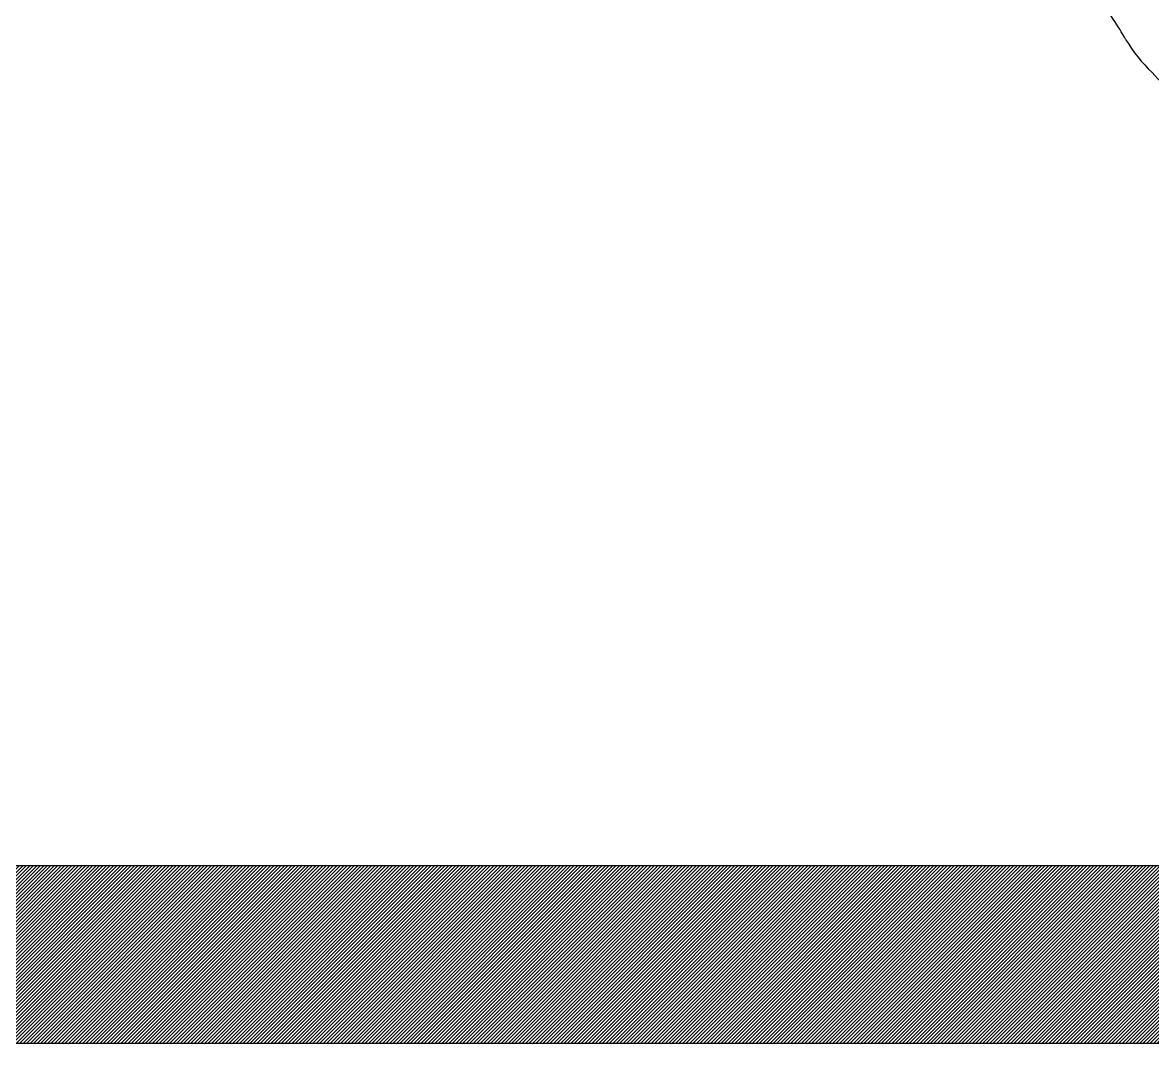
# Model space of a CAD drawing. Header units: inches. Extents: x 3496 to 3956, y 2800 to 3655.
# Drawn here: x 3623.7 to 3680.9, y 2800.3 to 2852 of the extents above; entities that cross this region are included whole.
import ezdxf

# ---------------------------------------------------------------- set-up
doc = ezdxf.new("R2010")
doc.units = ezdxf.units.IN
doc.header["$MEASUREMENT"] = 0
doc.layers.add('TEXT', color=11, linetype='Continuous')

# ---------------------------------------------------------------- blocks, each defined once
blk = doc.blocks.new('A$C670E5B59')
for centre, radius, start, end in [((1028.2, -266.1), 700.3, 30.2289, 36.4083), ((1832.5, 204), 231.4, 210.5538, 226.7748), ((1781.3, 122.7), 138.3, 219.1298, 241.2679)]:
    blk.add_arc(centre, radius, start, end)

msp = doc.modelspace()

# ---------------------------------------------------------------- hatches: boundary and pattern name
at = {"layer": 'TEXT'}
h = msp.add_hatch(dxfattribs=at)
h.set_pattern_fill('ANSI31', color=256)
h.paths.add_polyline_path([(3536.103, 2800.278), (3827.103, 2800.278), (3827.103, 2809.278), (3545.103, 2809.278), (3545.103, 2942.778), (3818.103, 2942.778), (3818.103, 3136.278), (3809.103, 3136.278), (3744.603, 3136.278), (3744.603, 3131.778), (3809.103, 3131.778), (3809.103, 3076.278), (3749.103, 3076.278), (3749.103, 3071.778), (3809.103, 3071.778), (3809.103, 2951.778), (3705.603, 2951.778), (3705.603, 3136.278), (3689.103, 3136.278), (3689.103, 3131.778), (3701.103, 3131.778), (3701.103, 2951.778), (3545.103, 2951.778), (3545.103, 3131.778), (3629.103, 3131.778), (3629.103, 3136.278), (3545.103, 3136.278), (3545.103, 3320.778), (3659.103, 3320.778), (3659.103, 3325.278), (3545.103, 3325.278), (3545.103, 3542.778), (3665.103, 3542.778), (3665.103, 3547.278), (3545.103, 3547.278), (3545.103, 3619.278), (3947.103, 3619.278), (3947.103, 3547.278), (3803.107, 3547.278), (3803.107, 3542.778), (3947.103, 3542.778), (3947.103, 3325.278), (3809.103, 3325.278), (3809.103, 3284.778), (3818.103, 3284.778), (3818.103, 3320.778), (3947.103, 3320.778), (3947.103, 3188.778), (3818.103, 3188.778), (3818.103, 3224.778), (3809.103, 3224.778), (3809.103, 3184.278), (3947.103, 3184.278), (3947.103, 2800.278), (3956.103, 2800.278), (3956.103, 3628.278), (3536.103, 3628.278)])
h.paths.add_polyline_path([(3705.603, 3542.778), (3767.107, 3542.778), (3767.107, 3547.278), (3701.103, 3547.278), (3701.103, 3428.778), (3762.607, 3428.778), (3762.607, 3325.278), (3705.603, 3325.278), (3705.603, 3398.778), (3701.103, 3398.778), (3701.103, 3320.778), (3767.107, 3320.778), (3767.107, 3512.778), (3762.607, 3512.778), (3762.607, 3434.778), (3705.603, 3434.778)], flags=17)

# ---------------------------------------------------------------- linework, layer by layer
at = {"color": 2, "true_color": 0xf1eb1f}
for p, q in [((3827.103, 2809.278), (3545.103, 2809.278)), ((3827.103, 2800.278), (3536.103, 2800.278))]:
    msp.add_line(p, q, dxfattribs=at)

# ---------------------------------------------------------------- block references
at = {"xscale": 0.0324250142564636, "yscale": 0.0324250142564636, "zscale": 0.0324250142564636}
msp.add_blockref('A$C670E5B59', (3626.628, 2848.342), dxfattribs=at)

doc.saveas('drawing.dxf')
